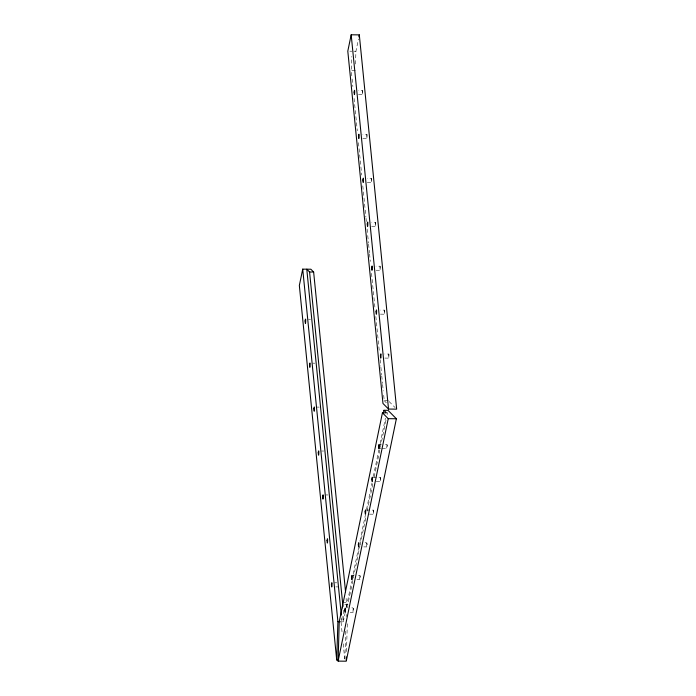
<?xml version="1.0" encoding="UTF-8"?>
<svg xmlns="http://www.w3.org/2000/svg" width="696" height="696" viewBox="0 0 696 696"><rect width="100%" height="100%" fill="white"/><g stroke="black" fill="none" stroke-linecap="round" stroke-linejoin="round"><path stroke-width="0.52" stroke-dasharray="3.48 2.61" d="M339.222 621.806L343.285 621.85L343.685 607.808M343.711 606.729L343.772 604.572M346.504 651.587L347.321 622.763M347.748 607.808L347.835 604.606L353.107 579.124M351.297 69.296L351.697 56.524M355.525 64.015L355.926 51.243L358.457 38.967M342.136 616.36L341.971 621.685L341.64 618.44M344.877 658.964L345.747 630.759M346.19 616.665L346.251 614.49M346.46 607.982L346.086 597.159M343.285 621.85L345.042 613.359M346.356 606.99L351.619 581.534M353.159 574.104L358.64 547.587M359.954 541.218L365.444 514.701M366.54 509.394L372.021 482.876M373.334 476.508L378.824 449.981M380.138 443.622L385.401 418.157M353.324 578.063L359.91 546.212M360.128 545.151L366.279 515.423M367.157 511.177L373.082 482.511M374.178 477.204L386.254 418.809M387.133 414.564L387.576 412.441M362.599 90.489L362.555 94.56L362.599 90.489L358.457 90.445M366.905 134.406L366.94 138.487L366.983 134.415L362.842 134.363M371.29 178.333L371.325 182.413L371.368 178.341L367.227 178.289M375.675 222.259L375.709 226.339L375.753 222.268L371.612 222.215M380.06 266.185L380.094 270.265L380.138 266.194L375.997 266.142M384.444 310.111L384.479 314.192L384.523 310.12L380.381 310.068M388.829 354.038L388.864 358.118L388.907 354.046L384.766 353.994M387.054 444.674C385.619 454.114 390.334 443.143 385.027 444.657M380.294 477.395L380.32 481.475L380.373 477.404L372.169 477.317M373.604 510.125L373.561 514.196L373.604 510.125L365.4 510.038M366.844 542.845C365.209 552.102 370.124 541.636 364.73 542.819M359.997 575.557C358.562 585.005 363.277 574.035 357.962 575.54M353.229 608.278C351.924 618.5 356.752 605.128 350.184 608.252M349.827 51.182L351.863 51.2M353.89 51.217L355.926 51.243M355.325 70.4L351.262 70.357L352.019 77.917M358.492 94.517L362.555 94.56M362.877 138.443L366.94 138.487M367.262 182.369L371.325 182.413M371.647 226.296L375.709 226.339M376.031 270.222L380.094 270.265M380.416 314.148L384.479 314.192M308.441 319.238L310.477 319.255M384.801 358.075L388.864 358.118M312.826 363.164L314.862 363.181M383.696 395.302L384.236 400.696L388.298 400.739M317.211 407.09L319.246 407.108M378.928 444.596L380.964 444.613M378.963 448.676L380.99 448.694M382.008 448.702L387.089 448.755M321.595 451.017L323.631 451.034M376.258 481.432L380.32 481.475M325.98 494.943L328.016 494.96M369.498 514.153L373.561 514.196M363.747 546.891L366.792 546.917M351.871 575.479L353.899 575.496M356.978 579.611L360.023 579.638M334.75 582.796L336.786 582.813M335.803 586.885L337.83 586.911M342.562 602.518L346.625 602.562M344.79 604.58L347.835 604.606M350.21 612.332L353.264 612.358M389.064 401.505L395.145 407.612M384.236 400.696L386.332 402.801M352.124 78.996L352.881 86.556M354.064 98.432L357.3 130.813M358.483 142.689L361.72 175.079M362.799 185.867L365.922 217.178M366.026 218.257L366.348 221.493M367.105 229.054L367.645 234.448M367.749 235.526L368.506 243.087M368.61 244.165L369.472 252.805M369.585 253.883L370.342 261.435M371.525 273.31L375.074 308.937M375.831 316.497L379.39 352.115M380.147 359.675L380.79 366.157M380.895 367.236L381.652 374.787M381.756 375.866L382.513 383.426M382.617 384.505L383.27 390.987M341.066 622.276L342.145 633.064M343.224 643.861L344.729 658.964"/><path stroke-width="1.04" d="M383.948 410.283L388.011 410.318L396.372 418.757L346.234 661.2L338.108 661.122L339.222 621.806L382.435 412.815L386.498 412.858L383.948 410.283L383.287 413.467M346.26 660.13L346.356 656.928M338.743 659.982L336.716 659.965L337.908 621.641L302.716 269.143L310.851 269.221L313.635 272.023L345.547 591.757M342.397 607.843L342.562 602.518L309.572 271.988L306.779 269.187L341.318 615.194M302.716 269.143L299.341 285.499L336.716 659.965M351.184 34.8L347.8 51.156L382.965 403.462L388.533 409.057L396.659 409.144L359.31 34.878L351.184 34.8L388.533 409.057M358.884 36.923L359.31 34.878M338.108 661.122L388.246 418.679L382.435 412.815M309.572 271.988L313.635 272.023M388.246 418.679L396.372 418.757M337.908 621.641L339.935 621.659M305.118 320.952C305.605 329.077 306.101 314.079 305.118 320.952M309.502 364.878C309.972 373.065 310.512 357.944 309.502 364.878M313.887 408.804C314.375 416.93 314.87 401.931 313.887 408.804M318.272 452.731C318.759 460.856 319.255 445.858 318.272 452.731M322.657 496.657C323.127 504.844 323.657 489.723 322.657 496.657M327.042 540.583C327.529 548.709 328.025 533.71 327.042 540.583M331.426 584.51C331.914 592.635 332.41 577.637 331.426 584.51M344.825 609.94C345.312 618.065 345.808 603.075 344.825 609.94M354.116 92.142C354.603 100.267 355.099 85.269 354.116 92.142M351.593 577.219C352.063 585.406 352.594 570.285 351.593 577.219M358.501 136.068C358.988 144.194 359.484 129.195 358.501 136.068M358.353 544.498C358.84 552.624 359.336 537.634 358.353 544.498M362.886 179.994C363.373 188.12 363.869 173.121 362.886 179.994M367.27 223.921C367.74 232.107 368.271 216.987 367.27 223.921M365.122 511.777C365.609 519.903 366.105 504.905 365.122 511.777M371.655 267.847C372.142 275.973 372.638 260.974 371.655 267.847M371.881 479.057C372.369 487.183 372.865 472.184 371.881 479.057M376.04 311.773C376.527 319.899 377.023 304.9 376.04 311.773M378.65 446.336C379.137 454.462 379.633 439.463 378.65 446.336M380.425 355.7C380.895 363.886 381.425 348.766 380.425 355.7"/></g></svg>
